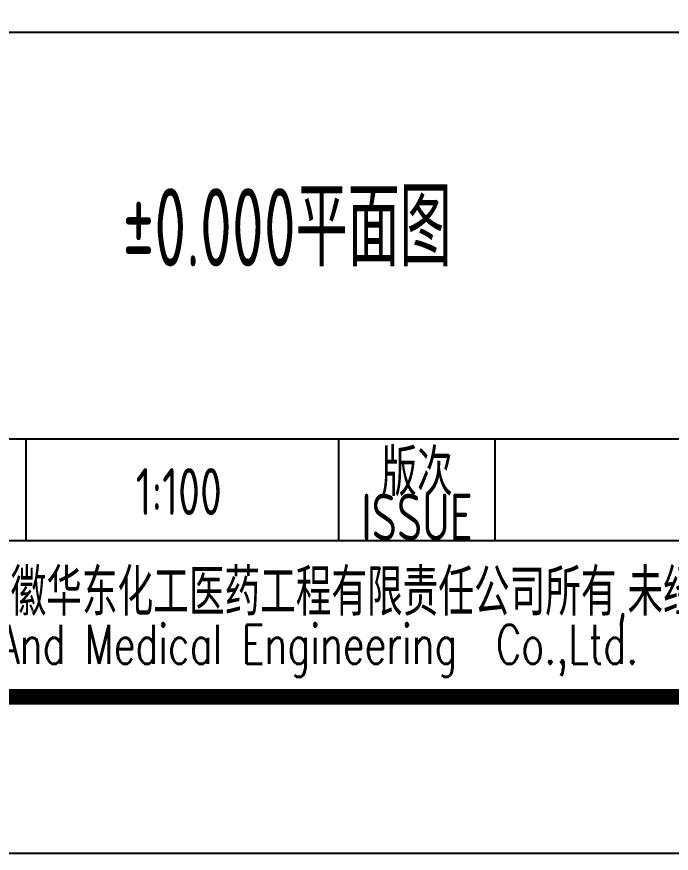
# Model space of a CAD drawing. Extents: x 4414382 to 4540065, y -615151 to -235742.
# Drawn here: x 4519501 to 4523688, y -422737 to -417388 of the extents above; entities that cross this region are included whole.
import ezdxf
from ezdxf.enums import TextEntityAlignment as Align

# ---------------------------------------------------------------- set-up
doc = ezdxf.new("R2010")
doc.units = 0
doc.header["$LTSCALE"] = 1000
doc.header["$MEASUREMENT"] = 0
doc.layers.get('0').update_dxf_attribs({"linetype": 'CONTINUOUS'})
doc.layers.add('PUB_TITLE', color=4, linetype='CONTINUOUS')
doc.styles.add('AHD', font='sceie.shx', dxfattribs={"width": 0.7, "bigfont": 'sceic.shx'})
doc.styles.add('ECEC_TQ', font='txt_l.shx', dxfattribs={"bigfont": 'hztxt_l.shx'})
doc.styles.add('sceie', font='sceie.shx', dxfattribs={"bigfont": 'sceic.shx'})

msp = doc.modelspace()

# ---------------------------------------------------------------- linework, layer by layer
for p, q in [((4513062.2, -417487.3), (4524062.2, -417487.3)), ((4518562.2, -420087.3), (4531062.2, -420087.3)), ((4519562.2, -420737.3), (4519562.2, -420087.3)), ((4521562.2, -420737.3), (4521562.2, -420087.3)), ((4522562.2, -420737.3), (4522562.2, -420087.3)), ((4513062.2, -420737.3), (4531062.2, -420737.3)), ((4513062.2, -421737.3), (4531062.2, -421737.3))]:
    msp.add_line(p, q)
at = {"layer": 'PUB_TITLE', "color": 4}
msp.add_lwpolyline([(4447962.2, -422737.3), (4532062.2, -422737.3), (4532062.2, -363337.3), (4447962.2, -363337.3)], close=True, dxfattribs=at)
at = {"layer": 'PUB_TITLE', "color": 4, "const_width": 100}
msp.add_lwpolyline([(4450462.2, -421737.3), (4531062.2, -421737.3), (4531062.2, -364337.3), (4450462.2, -364337.3)], close=True, dxfattribs=at)

# ---------------------------------------------------------------- texts
for s, height, style, width, p in [('%%P0.000平面图', 500, 'AHD', 0.7, (4521231.1, -418721.4)), ('版次', 300, 'sceie', 0.8, (4522062.2, -420287.3)), ('1:100', 300, 'sceie', 0.8, (4520538.1, -420424.3)), ('ISSUE', 300, 'sceie', 0.8, (4522062.2, -420587.3)), ('本文件专有权属安徽华东化工医药工程有限责任公司所有,未经许可不得复制或转让给第三方', 300, 'sceie', 0.8, (4522233.3, -421086.2)), ('The proprietary right of this document belongs to Anhui Huadong Chemical And Medical Engineering  Co.,Ltd.  and any replication or transfer to the 3rd. side is forbidden without its permission. ', 250, 'ECEC_TQ', 0.72, (4522062.2, -421437.3))]:
    msp.add_text(s, height=height, dxfattribs=dict(style=style, width=width)).set_placement(p, align=Align.MIDDLE)

doc.saveas('drawing.dxf')
